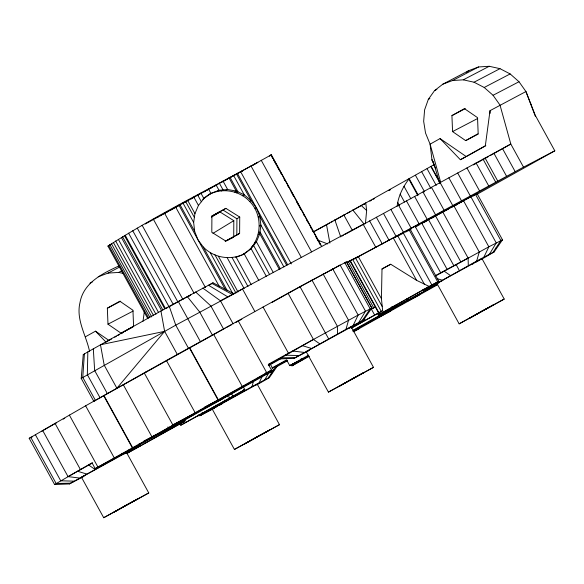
<?xml version="1.0" encoding="UTF-8"?>
<svg xmlns="http://www.w3.org/2000/svg" width="584" height="584" viewBox="0 0 584 584"><rect width="100%" height="100%" fill="white"/><g stroke="black" fill="none" stroke-linecap="round" stroke-linejoin="round"><path stroke-width="0.88" d="M232.177 237.914L233.717 236.973L233.819 220.657L219.964 211.956L211.43 216.613M225.183 241.426L236.819 235.082L236.922 218.766L223.066 210.065L211.43 216.408M239.623 233.366L239.732 217.051L225.869 208.349L211.912 215.971L211.802 232.286L225.658 240.98L239.623 233.366L236.819 235.082M351.159 328.296L382.659 310.695L381.44 298.701L382.009 268.793L390.725 264.245L416.589 280.342L429.13 286.416L438.803 281.269L410.216 229.278M87.834 351.911L84.395 353.933L82.753 377.352L95.455 400.463L93.922 401.5L81.22 378.388L175.762 325.149L234.089 293.803L213.007 282.824L169.258 306.337L87.834 351.911L87.337 374.658L100.039 397.77L96.265 399.989M81.22 378.388L83.242 354.707L84.395 353.933M365.423 223.752L366.642 210.481L365.774 202.962L434.277 164.535L431.956 159.76L430.094 144.16L425.532 133.028L423.663 121.326L424.612 109.843L428.32 99.368L434.532 90.622L442.818 84.184L468.755 70.635L478.566 66.956L489.217 66.284L499.992 68.664L510.146 73.934L519.001 81.738L525.943 91.535L535.192 115.157L554.8 150.818L476.909 194.355M143.029 321.258L144.35 311.352M535.389 116.362L525.943 91.535L490.02 110.668L485.341 145.766L460.367 159.724L440.081 138.576L430.094 144.16L440.664 182.259M397.127 206.254C398.303 196.144 403.026 186.668 409.201 178.689L417.918 194.545M236.359 173.747L251.113 200.582L256.391 207.875L259.719 216.226L260.873 225.066L259.763 233.797L256.434 241.849L251.113 248.674L242.382 254.887C261.537 244.711 264.61 216.606 249.689 201.451C238.002 188.829 216.489 186.676 203.553 198.575M227.191 290.533L203.268 247.017L197.954 239.747L194.669 231.373L193.647 222.453L194.947 213.598L198.443 205.444L203.896 198.545L210.926 193.37L219.022 190.289L227.658 189.508L236.272 191.063L244.258 194.844L251.113 200.582L249.689 201.451M351.174 327.368L363.394 320.236L371.774 308.104L346.37 261.895L300.001 286.642L166.403 360.474L85.622 405.8L29.2 438.307L54.604 484.523L69.335 483.946L121.238 454.943L121.706 453.286M197.458 415.771L200.056 415.677L251.952 386.666L253.587 380.877M268.421 364.92L279.334 358.919L294.066 358.342L345.969 329.339L348.538 320.244L323.127 274.027M422.188 290.175L424.787 290.073L476.683 261.063L479.252 251.974L453.848 205.758L347.1 262.501M121.238 454.943L128.436 451.074L129.195 449.476M251.952 386.666L259.15 382.797L262.209 376.41M345.969 329.339L353.167 325.471L358.131 315.083L371.774 308.104L371.256 308.454M476.683 261.063L483.88 257.194L488.852 246.813L502.488 239.834L477.084 193.618L453.848 205.758M128.436 451.074L133.962 448.147L134.875 446.629M259.15 382.797L264.683 379.87L269.224 372.3M353.167 325.471L358.693 322.543L365.511 311.184L340.1 264.968L330.113 270.553A39.559 0.482 -28.8 0 1 333.084 269.02M483.88 257.194L489.414 254.266L496.225 242.907L470.821 196.698M133.962 448.147L137.452 446.359L138.948 444.117M264.683 379.87L268.173 378.089L276.144 366.132L287.116 360.291M358.693 322.543L362.182 320.755L370.161 308.805L344.757 262.588M489.414 254.266L492.903 252.485L500.875 240.528L475.471 194.319M126.443 452.972L137.51 446.614L139.014 444.387M257.157 384.695L268.231 378.337L269.231 376.855M271.224 373.891L272.728 371.665M362.241 321.01L363.241 319.528M495.458 249.025L496.458 247.543M137.51 446.614L140.145 443.694M268.231 378.337L269.385 377.563L277.758 365.438L276.736 366.124M481.888 259.099L494.115 251.959L502.488 239.834L501.466 240.52M119.457 265.691C102.945 273.254 83.556 282.525 80.023 302.432C75.803 319.791 86.14 335.092 89.593 351.473M147.803 318.587L107.938 246.083C160.52 212.496 217.014 185.435 271.312 154.775L321.689 246.404M271.312 154.775L269.377 156.191M466.682 72.248L468.755 70.635M213.007 282.824L209.795 284.809M346.37 261.895L344.83 262.924L345.655 262.742M475.551 194.654L477.084 193.618M54.604 484.523L92.016 462.827L95.192 468.616L172.448 426.868L273.692 370.293L270.509 364.496L268.297 365.672M81.468 477.274L126.531 452.505L148.767 492.947L103.704 517.716L81.468 477.274L84.527 475.777M126.531 452.505L124.297 453.885M184.281 419.246L185.15 420.838L183.507 421.94L183.931 421.765L127.21 453.272M279.334 358.919L313.447 339.457L358.131 315.083L332.727 268.874M212.189 409.004L257.252 384.236L279.481 424.67L234.418 449.439L212.189 409.004L216.679 406.741M257.252 384.236L255.011 385.615M306.198 351.678L351.261 326.901L373.497 367.343L328.434 392.112L306.198 351.678L309.257 350.174M351.261 326.901L349.028 328.281M377.425 313.484L378.293 315.075L379.943 313.966L379.074 312.389M436.92 283.401L481.983 258.632L504.211 299.066L459.148 323.843L436.92 283.401L439.971 281.904M481.983 258.632L479.741 260.011M103.704 517.716L148.767 492.947M234.418 449.439L279.481 424.67M328.434 392.112L373.497 367.343M459.148 323.843L504.211 299.066M291.182 364.387L291.978 365.839L306.074 357.51L289.774 365.65L286.591 359.853L271.867 368.081M145.285 223.993L257.894 162.272L253.259 165.097M157.001 217.598L158.541 216.657M241.52 171.499L243.061 170.565L241.469 171.433M209.152 194.45L210.926 193.37L208.488 188.924M202.736 199.246L203.896 198.545L200.889 193.07M217.284 191.355L219.022 190.289L216.014 184.821M221.336 190.968L223.059 189.917L219.277 183.04M225.986 190.53L227.658 189.508L222.993 181.018M234.68 192.026L236.272 191.063L228.964 177.77M236.44 192.837L238.009 191.881L229.957 177.229M242.762 195.757L244.258 194.844L233.505 175.295M216.087 213.875L218.891 212.16M211.481 217.124L219.964 211.956M223.066 210.065L225.869 208.349M213.007 233.344L233.819 220.657M236.922 218.766L239.732 217.051M254.989 208.729L256.391 207.875M258.289 217.095L259.719 216.226L286.737 265.377M259.376 225.979L260.873 225.066L283.89 266.932M258.435 232.855L260.011 231.899L280.342 268.866M258.179 234.768L259.763 233.797L279.342 269.406M254.763 242.871L256.434 241.849L273.37 272.655M251.887 246.543L253.609 245.492L269.655 274.684M249.375 249.733L251.113 248.674L266.392 276.458M473.259 196.005L474.785 195.1M352.488 210.539L365.774 202.962L313.258 231.892M95.192 468.616L271.48 370.088L268.304 364.306L313.447 339.457L319.652 343.75M100.039 397.77L225.154 328.186M476.142 262.077L478.997 260.449M271.48 370.088L257.383 378.41L272.327 371.044M172.448 426.868L166.433 430.021M437.511 284.766L353.524 331.77M42.632 430.401L68.036 476.617L92.703 462.856M139.846 444.241L168.637 427.692L229.257 394.733L258.048 378.176M126.918 453.381L185.15 420.838M351.553 327.836L382.659 310.695M353.006 331.048L437.606 284.109M472.332 264.231L473.879 263.355M107.347 308.191L119.829 301.213L132.948 310.235L133.583 326.23L121.1 333.208L107.982 324.193L107.347 308.191L120.705 301.213M451.928 115.603L464.419 108.624L477.537 117.647L478.172 133.641L465.682 140.62L452.564 131.597L451.928 115.603L465.295 108.624M85.505 336.749L95.491 331.164L108.989 340.443M105.375 342.428L111.617 338.939M114.741 337.194L116.304 336.318M165.812 308.651L167.367 307.775M168.929 306.907L177.514 302.111M188.53 296.409L190.092 295.541M331.383 222.168L332.946 221.299M334.508 220.423L345.436 214.35M485.822 145.708L466.317 156.614L440.081 138.576M341.844 236.177L343.421 235.294M344.998 234.418L510.817 144.051L500.006 105.083L493.064 95.287L484.209 87.483L474.047 82.213L463.28 79.833L452.622 80.504L442.818 84.184M473.478 164.922L475.858 163.586M477.449 162.702L482.216 160.038M483.808 159.147L488.574 156.483M490.159 155.592L510.817 144.051L523.519 167.155L554.8 150.818M452.191 207.028L523.519 167.155L354.276 258.946M382.016 269.107L390.725 264.245M270.509 364.496L281.357 358.437M143.759 442.051L193.793 414.552L193.698 414.144M178.726 423.458L180.792 425.218L244.835 389.667L243.528 387.287M378.439 312.739L379.52 314.148L429.13 286.416M244.835 389.667L180.792 425.218M378.293 315.075L438.803 281.269M291.131 364.883L308.571 355.13M352.962 330.325L392.382 308.301L423.619 291.701M305.417 357.766L308.549 356.014M353.123 331.559L359.364 328.069L359.277 327.661M363.555 204.677L365.131 203.801M369.869 201.173L371.453 200.297M373.03 199.421L374.607 198.545M388.82 190.654L390.404 189.778M435.416 276.049L488.852 246.813L463.44 200.597M309.403 356.211L291.978 365.839M424.057 222.373L426.86 220.818M275.626 367.307L287.248 360.905M430.78 218.657L434.525 216.613M436.014 215.788L437.511 214.97M160.14 215.788L161.732 214.919M163.33 214.051L168.112 211.444M169.71 210.569L174.492 207.962M176.083 207.094L180.069 204.918M184.858 202.312L186.449 201.436M191.238 198.83L192.829 197.961M197.611 195.348L199.21 194.479M203.991 191.873L205.59 191.004M207.181 190.128L208.773 189.26M210.371 188.391L211.963 187.522M213.561 186.654L217.547 184.478M222.329 181.865L227.118 179.259M228.709 178.39L233.49 175.777M235.089 174.908L239.871 172.302M226.731 240.776L233.717 236.973M107.938 246.083L110.464 244.711M314.112 231.549L329.814 223.022M438.299 214.547L443.008 211.985M178.295 301.673L190.829 294.898M117.858 335.45L119.428 334.603M120.99 333.756L122.56 332.909M346.998 213.503L350.918 211.386M435.62 275.495L468.091 258.033L442.687 211.817M254.135 380.366L204.101 407.873L204.196 408.274M419.706 293.891L369.672 321.39L369.767 321.799M226.753 327.325L231.549 324.748M444.563 211.145L448.417 209.072M308.301 350.962L294.066 358.342M424.787 290.073L439.015 282.685M83.57 476.566L69.335 483.946M218.839 405.603L221.957 403.924M214.284 408.289L200.056 415.677M202.772 288.058L220.445 300.782L363.146 224.278L375.848 247.382M235.513 322.623L237.082 321.777M238.659 320.93L241.805 319.244M441.409 281.138L442.847 280.378M273.692 370.293L266.319 374.198L265.523 372.745M289.774 365.65L297.154 361.744M452.622 80.504L478.566 66.956M434.532 90.622L436.89 89.388M463.28 79.833L489.217 66.284M428.32 99.368L429.89 98.55M98.236 276.772L108.04 273.093L119.829 266.939M474.047 82.213L499.992 68.664M89.943 283.211L92.301 281.977M108.04 273.093L118.691 272.421L121.837 270.779M484.209 87.483L510.146 73.934M493.064 95.287L519.001 81.738M452.564 131.597L477.719 118.464M107.982 324.193L133.13 311.053M465.682 140.62L478.259 134.05M121.1 333.208L132.889 327.047M460.367 159.724L465.572 157.001M147.38 371.205L144.212 372.855L172.798 424.86L222.387 398.96M204.356 407.274L216.584 400.894M407.318 301.271L419.538 294.891M353.196 330.632L390.659 311.068M143.927 441.051L156.154 434.671M353.758 331.457L359.109 328.668M391.017 309.06L397.032 305.921L396.237 304.476M453.337 206.466L455.301 205.458M374.592 314.958L371.417 309.184L375.3 307.002L372.147 308.491L346.735 262.282L358.269 256.566L381.44 298.701M32.361 436.817L29.2 438.307M272.553 367.971L276.144 366.132M394.222 237.797L403.829 232.965M405.435 232.155L411.034 229.337M83.242 354.707L84.454 354.189M455.958 205.123L456.717 204.802M492.903 252.485L494.115 251.959M362.182 320.755L363.394 320.236M379.52 314.148L379.943 313.966M268.173 378.089L269.385 377.563M137.452 446.359L138.663 445.84M372.147 308.491L370.424 309.177M203.268 247.017C213.656 257.836 230.862 260.829 244.156 253.806L258.865 280.568M235.878 257.361L241.572 255.201M68.759 483.472L70.547 483.421M423.247 289.357L425.933 289.292M280.875 357.882L295.219 357.569M198.516 414.954L201.203 414.896M70.489 483.172L56.144 483.486L30.733 437.27M72.285 481.61L74.037 481.639M427.612 287.226L429.371 287.277M285.452 355.189L298.658 355.546M201.998 412.8L204.641 412.873M73.927 481.15L60.721 480.793L35.317 434.576M433.277 284.656L435.014 284.839M292.767 351.013L304.14 352.415M208.378 409.53L210.131 409.749M68.036 476.617L79.409 478.019M118.691 272.421L123.662 273.524M437.117 278.626L442.022 280.123M302.315 345.648L311.301 348.392M215.657 405.223L217.292 405.719M77.584 471.251L86.571 473.996M226.044 396.149L230.403 397.485M317.82 240.177L327.726 243.929M211.795 283.342L232.476 294.497L242.484 288.963L254.748 311.272M208.306 285.131L227.818 296.876M444.168 271.188L450.366 275.473M224.263 400.12L225.636 401.077M88.717 465.061L94.922 469.353M361.153 205.444L366.642 210.481M195.574 291.927L210.846 305.936L223.555 329.048M95.491 331.164L105.945 342.063M352.78 209.992L364.124 224.11M187.201 296.475L199.684 312.002L212.393 335.106M343.801 214.905L352.429 230.512M178.23 301.388L200.422 341.662M502.495 148.562L515.197 171.667M493.903 153.227L506.605 176.332M485.085 158.03L497.787 181.135M483.041 159.14L495.743 182.244M476.077 162.943L488.779 186.048M466.93 167.944L479.632 191.048M457.688 173.003L470.397 196.107M448.877 177.835L461.579 200.94M433.693 162.921L431.956 159.76L434.73 166.506L439.628 183.069M433.766 164.878L435.511 168.053M438.883 180.171L440.197 182.566M431.189 166.396L439.424 181.361M440.132 182.617L452.841 205.721M430.897 166.564L439.993 183.106M427.079 168.739L436.233 185.391M431.496 187.333L444.198 210.437M421.706 171.762L430.861 188.413M415.443 175.244L424.597 191.895M422.984 191.968L435.693 215.073M435.445 215.73L460.849 261.946M408.807 179.113L417.925 195.698M428.452 219.496L453.856 265.713M414.64 196.509L427.342 219.613M403.975 186.252L410.866 198.786M421.714 223.117L447.118 269.333M406.486 200.933L419.195 224.044M400.171 194.165L404.508 202.049M415.26 226.577L440.672 272.794M397.653 202.312L399.405 205.502M398.558 205.232L411.26 228.337M409.114 229.87L437.693 281.86M390.871 209.386L403.573 232.49M403.281 232.979L431.861 284.97M397.784 235.899L424.356 284.233M383.462 213.379L396.164 236.483M393.426 238.199L416.589 280.342M376.359 217.204L389.061 240.309M369.577 220.84L382.279 243.944M406.61 298.986L407.406 300.432M391.579 306.856L392.382 308.301M355.503 257.975L382.082 306.315M352.663 259.413L381.243 311.403M350.247 260.61L378.834 312.608M349.896 260.785L378.476 312.776M348.268 261.566L373.68 307.783M364.248 318.879L365.044 320.324M271.122 154.921L320.616 244.959M270.925 155.074L272.677 158.264M273.553 159.855L276.181 164.637M277.057 166.228L279.685 171.01M280.561 172.601L281.437 174.2M284.065 178.974L284.941 180.573M287.569 185.354L288.445 186.946M291.073 191.727L291.949 193.319M292.825 194.91L293.701 196.509M296.329 201.29L298.957 206.072M299.833 207.663L300.709 209.254M303.337 214.036L304.213 215.627M306.848 220.409L307.724 222.008M310.352 226.789L311.228 228.381M312.104 229.972L312.98 231.563M315.608 236.345L318.236 241.126M319.112 242.725L319.988 244.316M261.201 160.25L311.579 251.887M250.93 165.827L301.308 257.456M311.966 280.094L337.377 326.303L337.596 333.887M240.513 171.484L291.328 263.917M300.001 286.642L328.617 338.8M237.33 173.214L287.715 264.851M288.043 293.241L313.447 339.457M301.169 358.613L301.964 360.065M235.987 256.923L251.266 284.707M263.034 306.987L288.445 353.203M292.474 363.657L293.263 365.102M197.596 194.866L201.371 201.743M231.921 257.318L247.974 286.51M193.771 196.954L198.443 205.444M227.22 257.792L244.156 288.598M187.639 200.305L194.947 213.598M218.445 256.339L238.017 291.949M185.588 201.429L194.392 217.438M214.897 254.741L235.965 293.058M182.901 202.896L193.647 222.453M210.262 252.668L232.863 293.781M179.916 204.531L194.669 231.373M178.894 205.086L225.409 289.701M175.565 206.911L219.277 286.416M238.141 320.711L266.727 372.709M220.445 300.782L233.147 323.886M164.454 212.992L205.451 287.562M153.3 219.102L194.151 293.402M213.591 334.282L242.177 386.279M142.109 225.242L182.96 299.541M231.162 393.003L232.892 396.149M137.255 228.074L177.66 301.578M132.743 230.716L173.302 304.498M128.589 233.162L169.243 307.104M189.603 347.575L218.197 399.58M189.318 347.736L217.912 399.741M188.464 348.261L175.762 325.149L169.258 306.337M125.158 235.206L165.454 308.513M124.48 235.607L164.783 308.914M122.567 236.754L162.87 310.06M121.377 237.469L161.68 310.776M118.326 239.316L158.622 312.623M115.639 240.966L155.943 314.272M177.332 354.452L164.63 331.347L160.914 310.98M113.34 242.404L153.636 315.71M111.413 243.637L151.716 316.944M109.872 244.667L149.738 317.17M108.712 245.477L148.577 317.988M166.403 360.474L194.998 412.479M167.958 426.933L168.82 428.51M123.224 384.608L151.811 436.62M149.066 439.117L149.862 440.562M139.518 444.482L140.313 445.928M107.354 393.594L94.645 370.49L93.316 348.779M103.915 395.463L132.51 447.475M103.631 395.624L132.225 447.636M85.622 405.8L114.208 457.798M69.35 415.041L97.937 467.047M54.976 423.269L80.388 469.485M456.126 264.589L459.338 270.523M334.836 219.854L340.742 236.965M326.485 224.497L329.88 243.097M530.506 102.667L530.798 104.47M490.02 110.668L490.129 113.332M468.091 258.033L468.31 265.611M243.535 389.528L243.579 391.214M41.909 431.182A39.559 0.482 -28.8 0 1 56.451 422.86M63.203 419.1A39.559 0.482 -28.8 0 1 64.766 418.232M272.188 302.337A39.559 0.482 -28.8 0 1 329.449 270.903M415.611 226.913A39.559 0.482 -28.8 0 1 420.217 224.358M421.787 223.482A39.559 0.482 -28.8 0 1 430.006 218.949M430.751 218.533A39.559 0.482 -28.8 0 1 464.316 200.494M164.63 331.347L116.902 388.229L104.193 365.124L100.477 344.757L164.63 331.347M126.188 505.124L113.749 512.307L138.715 498.349L126.188 505.124M350.918 379.52L338.479 386.703L363.445 372.753L350.918 379.52M256.902 436.854L244.462 444.037L269.436 430.079L256.902 436.854M481.632 311.25L469.193 318.433L494.166 304.476L481.632 311.25"/></g></svg>
